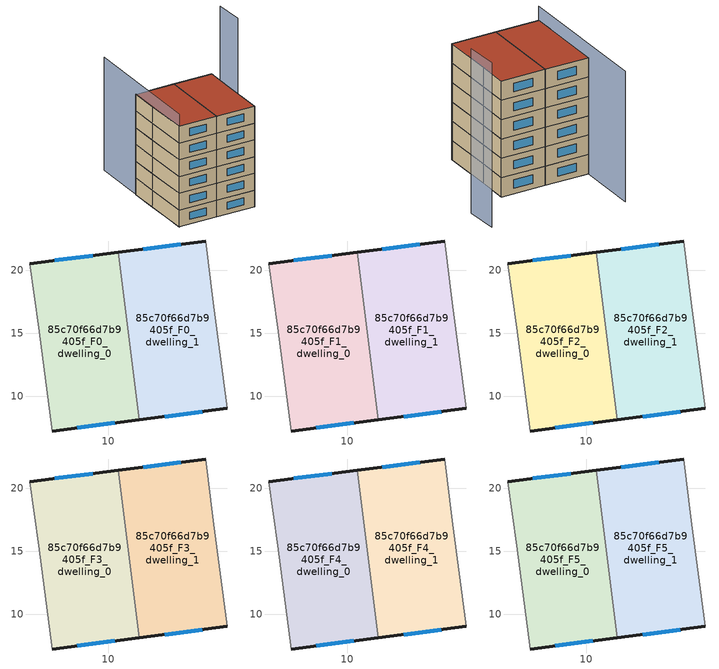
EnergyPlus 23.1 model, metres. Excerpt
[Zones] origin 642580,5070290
85c70f66d7b9405f_F0_dwelling_0
 floor ground (EU_floor_Construction): 12.48,8.12 10.77,21.44 3.75,20.54 4.45,15.44 5.55,7.23 z0
 wall outside (EU_wall_Construction): 3.75,20.54 10.77,21.44 / 12.48,8.12 5.55,7.23 z0:3
 wall adiabatic (EU_wall_Construction): 5.55,7.23 4.45,15.44 3.75,20.54 z0:3
 wall to 85c70f66d7b9405f_F0_dwelling_1 (EU_wall_Construction): 10.77,21.44 12.48,8.12 z0:3
 window (EU_Window_Construction): 5.75,20.8 8.77,21.18 / 10.5,7.87 7.53,7.48 z0.86:2.14
85c70f66d7b9405f_F0_dwelling_1
 floor ground (EU_floor_Construction): 19.46,9.03 18.36,17.43 17.76,22.34 10.77,21.44 12.48,8.12 z0
 wall outside (EU_wall_Construction): 19.46,9.03 12.48,8.12 / 10.77,21.44 17.76,22.34 z0:3
 wall adiabatic (EU_wall_Construction): 17.76,22.34 18.36,17.43 19.46,9.03 z0:3
 window (EU_Window_Construction): 17.47,8.77 14.47,8.38 / 12.77,21.69 15.77,22.08 z0.86:2.14
85c70f66d7b9405f_F1_dwelling_0
 floor to 85c70f66d7b9405f_F0_dwelling_0 (EU_floor_Construction): 12.48,8.12 10.77,21.44 3.75,20.54 4.45,15.44 5.55,7.23 z3
 wall outside (EU_wall_Construction): 3.75,20.54 10.77,21.44 / 12.48,8.12 5.55,7.23 z3:6
 wall adiabatic (EU_wall_Construction): 5.55,7.23 4.45,15.44 3.75,20.54 z3:6
 wall to 85c70f66d7b9405f_F1_dwelling_1 (EU_wall_Construction): 10.77,21.44 12.48,8.12 z3:6
 window (EU_Window_Construction): 5.75,20.8 8.77,21.18 / 10.5,7.87 7.53,7.48 z3.86:5.14
85c70f66d7b9405f_F1_dwelling_1
 floor to 85c70f66d7b9405f_F0_dwelling_1 (EU_floor_Construction): 19.46,9.03 18.36,17.43 17.76,22.34 10.77,21.44 12.48,8.12 z3
 wall outside (EU_wall_Construction): 19.46,9.03 12.48,8.12 / 10.77,21.44 17.76,22.34 z3:6
 wall adiabatic (EU_wall_Construction): 17.76,22.34 18.36,17.43 19.46,9.03 z3:6
 window (EU_Window_Construction): 17.47,8.77 14.47,8.38 / 12.77,21.69 15.77,22.08 z3.86:5.14
85c70f66d7b9405f_F2_dwelling_0
 floor to 85c70f66d7b9405f_F1_dwelling_0 (EU_floor_Construction): 12.48,8.12 10.77,21.44 3.75,20.54 4.45,15.44 5.55,7.23 z6
 wall outside (EU_wall_Construction): 3.75,20.54 10.77,21.44 / 12.48,8.12 5.55,7.23 z6:9
 wall adiabatic (EU_wall_Construction): 5.55,7.23 4.45,15.44 3.75,20.54 z6:9
 wall to 85c70f66d7b9405f_F2_dwelling_1 (EU_wall_Construction): 10.77,21.44 12.48,8.12 z6:9
 window (EU_Window_Construction): 5.75,20.8 8.77,21.18 / 10.5,7.87 7.53,7.48 z6.86:8.14
85c70f66d7b9405f_F2_dwelling_1
 floor to 85c70f66d7b9405f_F1_dwelling_1 (EU_floor_Construction): 19.46,9.03 18.36,17.43 17.76,22.34 10.77,21.44 12.48,8.12 z6
 wall outside (EU_wall_Construction): 19.46,9.03 12.48,8.12 / 10.77,21.44 17.76,22.34 z6:9
 wall adiabatic (EU_wall_Construction): 17.76,22.34 18.36,17.43 19.46,9.03 z6:9
 window (EU_Window_Construction): 17.47,8.77 14.47,8.38 / 12.77,21.69 15.77,22.08 z6.86:8.14
85c70f66d7b9405f_F3_dwelling_0
 floor to 85c70f66d7b9405f_F2_dwelling_0 (EU_floor_Construction): 12.48,8.12 10.77,21.44 3.75,20.54 4.45,15.44 5.55,7.23 z9
 wall outside (EU_wall_Construction): 3.75,20.54 10.77,21.44 / 12.48,8.12 5.55,7.23 z9:12
 wall adiabatic (EU_wall_Construction): 5.55,7.23 4.45,15.44 3.75,20.54 z9:12
 wall to 85c70f66d7b9405f_F3_dwelling_1 (EU_wall_Construction): 10.77,21.44 12.48,8.12 z9:12
 window (EU_Window_Construction): 5.75,20.8 8.77,21.18 / 10.5,7.87 7.53,7.48 z9.86:11.14
85c70f66d7b9405f_F3_dwelling_1
 floor to 85c70f66d7b9405f_F2_dwelling_1 (EU_floor_Construction): 19.46,9.03 18.36,17.43 17.76,22.34 10.77,21.44 12.48,8.12 z9
 wall outside (EU_wall_Construction): 19.46,9.03 12.48,8.12 / 10.77,21.44 17.76,22.34 z9:12
 wall adiabatic (EU_wall_Construction): 17.76,22.34 18.36,17.43 19.46,9.03 z9:12
 window (EU_Window_Construction): 17.47,8.77 14.47,8.38 / 12.77,21.69 15.77,22.08 z9.86:11.14
85c70f66d7b9405f_F4_dwelling_0
 floor to 85c70f66d7b9405f_F3_dwelling_0 (EU_floor_Construction): 12.48,8.12 10.77,21.44 3.75,20.54 4.45,15.44 5.55,7.23 z12
 wall outside (EU_wall_Construction): 3.75,20.54 10.77,21.44 / 12.48,8.12 5.55,7.23 z12:15
 wall adiabatic (EU_wall_Construction): 5.55,7.23 4.45,15.44 3.75,20.54 z12:15
 wall to 85c70f66d7b9405f_F4_dwelling_1 (EU_wall_Construction): 10.77,21.44 12.48,8.12 z12:15
 window (EU_Window_Construction): 5.75,20.8 8.77,21.18 / 10.5,7.87 7.53,7.48 z12.86:14.14
85c70f66d7b9405f_F4_dwelling_1
 floor to 85c70f66d7b9405f_F3_dwelling_1 (EU_floor_Construction): 19.46,9.03 18.36,17.43 17.76,22.34 10.77,21.44 12.48,8.12 z12
 wall outside (EU_wall_Construction): 19.46,9.03 12.48,8.12 / 10.77,21.44 17.76,22.34 z12:15
 wall adiabatic (EU_wall_Construction): 17.76,22.34 18.36,17.43 19.46,9.03 z12:15
 window (EU_Window_Construction): 17.47,8.77 14.47,8.38 / 12.77,21.69 15.77,22.08 z12.86:14.14
85c70f66d7b9405f_F5_dwelling_0
 floor to 85c70f66d7b9405f_F4_dwelling_0 (EU_floor_Construction): 12.48,8.12 10.77,21.44 3.75,20.54 4.45,15.44 5.55,7.23 z15
 wall outside (EU_wall_Construction): 3.75,20.54 10.77,21.44 / 12.48,8.12 5.55,7.23 z15:18
 wall adiabatic (EU_wall_Construction): 5.55,7.23 4.45,15.44 3.75,20.54 z15:18
 wall to 85c70f66d7b9405f_F5_dwelling_1 (EU_wall_Construction): 10.77,21.44 12.48,8.12 z15:18
 window (EU_Window_Construction): 5.75,20.8 8.77,21.18 / 10.5,7.87 7.53,7.48 z15.86:17.14
 roof outside (EU_roof_Construction): 10.77,21.44 12.48,8.12 5.55,7.23 4.45,15.44 3.75,20.54 z18
85c70f66d7b9405f_F5_dwelling_1
 floor to 85c70f66d7b9405f_F4_dwelling_1 (EU_floor_Construction): 19.46,9.03 18.36,17.43 17.76,22.34 10.77,21.44 12.48,8.12 z15
 wall outside (EU_wall_Construction): 19.46,9.03 12.48,8.12 / 10.77,21.44 17.76,22.34 z15:18
 wall adiabatic (EU_wall_Construction): 17.76,22.34 18.36,17.43 19.46,9.03 z15:18
 window (EU_Window_Construction): 17.47,8.77 14.47,8.38 / 12.77,21.69 15.77,22.08 z15.86:17.14
 roof outside (EU_roof_Construction): 17.76,22.34 18.36,17.43 19.46,9.03 12.48,8.12 10.77,21.44 z18
shading: 2.61,30.47 5.55,7.23 z0:20.2; 23.55,25.21 22.67,30.24 z0:25.5
[Building]
EU S2 Campaign: North Axis=0; Terrain=City; Solar Distribution=FullExterior
[Site:Location]
Lyon-Bron: Latitude=45.75; Longitude=5; Time Zone=1; Elevation=198
[SizingPeriod:WeatherFileDays]
AnnualSizingPeriod: Begin Month=1; Begin Day of Month=1; End Month=12; End Day of Month=31; Day of Week for Start Day=Monday; Use Weather File Daylight Saving Period=No; Use Weather File Rain and Snow Indicators=No
[MATERIAL]
EU_InternalMass_Material: Roughness=MediumRough; Thickness=0.1; Conductivity=1; Density=1800; Specific Heat=900; Thermal Absorptance=0.9; Solar Absorptance=0.7; Visible Absorptance=0.7
[MATERIAL:NOMASS] Roughness=MediumRough; Thermal Absorptance=0.9; Solar Absorptance=0.7; Visible Absorptance=0.7
Name | Thermal Resistance
EU_wall_NoMass | 2.09208
EU_roof_NoMass | 1.38566
EU_floor_NoMass | 1.54632
[WINDOWMATERIAL:SIMPLEGLAZINGSYSTEM]
EU_Window_SimpleGlazing: UFactor=2.76486; Solar Heat Gain Coefficient=0.75; Visible Transmittance=0.75
[CONSTRUCTION]
EU_wall_Construction: EU_wall_NoMass
EU_roof_Construction: EU_roof_NoMass
EU_floor_Construction: EU_floor_NoMass
EU_InternalMass_Construction: EU_InternalMass_Material
EU_Window_Construction: EU_Window_SimpleGlazing
[ZONE] Type=1; Multiplier=1; Ceiling Height=autocalculate; Floor Area=autocalculate; Part of Total Floor Area=Yes
Name | Volume
85c70f66d7b9405f_F0_dwelling_0; 85c70f66d7b9405f_F1_dwelling_0; 85c70f66d7b9405f_F2_dwelling_0; 85c70f66d7b9405f_F3_dwelling_0; 85c70f66d7b9405f_F4_dwelling_0; 85c70f66d7b9405f_F5_dwelling_0 | 283.071
85c70f66d7b9405f_F0_dwelling_1; 85c70f66d7b9405f_F1_dwelling_1; 85c70f66d7b9405f_F2_dwelling_1; 85c70f66d7b9405f_F3_dwelling_1; 85c70f66d7b9405f_F4_dwelling_1; 85c70f66d7b9405f_F5_dwelling_1 | 283.074
[INTERNALMASS] Construction=EU_InternalMass_Construction
Name | Zone or ZoneList | Surface Area
85c70f66d7b9405f_F0_dwelling_0_EU_InternalMass | 85c70f66d7b9405f_F0_dwelling_0 | 94.3567
85c70f66d7b9405f_F0_dwelling_1_EU_InternalMass | 85c70f66d7b9405f_F0_dwelling_1 | 94.3582
85c70f66d7b9405f_F1_dwelling_0_EU_InternalMass | 85c70f66d7b9405f_F1_dwelling_0 | 94.3567
85c70f66d7b9405f_F1_dwelling_1_EU_InternalMass | 85c70f66d7b9405f_F1_dwelling_1 | 94.3582
85c70f66d7b9405f_F2_dwelling_0_EU_InternalMass | 85c70f66d7b9405f_F2_dwelling_0 | 94.3567
85c70f66d7b9405f_F2_dwelling_1_EU_InternalMass | 85c70f66d7b9405f_F2_dwelling_1 | 94.3582
85c70f66d7b9405f_F3_dwelling_0_EU_InternalMass | 85c70f66d7b9405f_F3_dwelling_0 | 94.3567
85c70f66d7b9405f_F3_dwelling_1_EU_InternalMass | 85c70f66d7b9405f_F3_dwelling_1 | 94.3582
85c70f66d7b9405f_F4_dwelling_0_EU_InternalMass | 85c70f66d7b9405f_F4_dwelling_0 | 94.3567
85c70f66d7b9405f_F4_dwelling_1_EU_InternalMass | 85c70f66d7b9405f_F4_dwelling_1 | 94.3582
85c70f66d7b9405f_F5_dwelling_0_EU_InternalMass | 85c70f66d7b9405f_F5_dwelling_0 | 94.3567
85c70f66d7b9405f_F5_dwelling_1_EU_InternalMass | 85c70f66d7b9405f_F5_dwelling_1 | 94.3582
[OTHEREQUIPMENT] Fuel Type=Electricity; Design Level Calculation Method=Watts/Area; Power per Zone Floor Area=1; Fraction Latent=0; Fraction Radiant=0; Fraction Lost=0; Carbon Dioxide Generation Rate=0; EndUse Subcategory=EU_Step8_InternalGains
Name | Zone or ZoneList or Space or SpaceList | Schedule
EU_Step8_InternalGain_85c70f66d7b9405f_F0_dwelling_0_f000 | 85c70f66d7b9405f_F0_dwelling_0 | EU_Step8_GainSchedule_85c70f66d7b9405f_F0_dwelling_0_f000
EU_Step8_InternalGain_85c70f66d7b9405f_F0_dwelling_1_f000 | 85c70f66d7b9405f_F0_dwelling_1 | EU_Step8_GainSchedule_85c70f66d7b9405f_F0_dwelling_1_f000
EU_Step8_InternalGain_85c70f66d7b9405f_F1_dwelling_0_f000 | 85c70f66d7b9405f_F1_dwelling_0 | EU_Step8_GainSchedule_85c70f66d7b9405f_F1_dwelling_0_f000
EU_Step8_InternalGain_85c70f66d7b9405f_F1_dwelling_1_f000 | 85c70f66d7b9405f_F1_dwelling_1 | EU_Step8_GainSchedule_85c70f66d7b9405f_F1_dwelling_1_f000
EU_Step8_InternalGain_85c70f66d7b9405f_F2_dwelling_0_f000 | 85c70f66d7b9405f_F2_dwelling_0 | EU_Step8_GainSchedule_85c70f66d7b9405f_F2_dwelling_0_f000
EU_Step8_InternalGain_85c70f66d7b9405f_F2_dwelling_1_f000 | 85c70f66d7b9405f_F2_dwelling_1 | EU_Step8_GainSchedule_85c70f66d7b9405f_F2_dwelling_1_f000
EU_Step8_InternalGain_85c70f66d7b9405f_F3_dwelling_0_f000 | 85c70f66d7b9405f_F3_dwelling_0 | EU_Step8_GainSchedule_85c70f66d7b9405f_F3_dwelling_0_f000
EU_Step8_InternalGain_85c70f66d7b9405f_F3_dwelling_1_f000 | 85c70f66d7b9405f_F3_dwelling_1 | EU_Step8_GainSchedule_85c70f66d7b9405f_F3_dwelling_1_f000
EU_Step8_InternalGain_85c70f66d7b9405f_F4_dwelling_0_f000 | 85c70f66d7b9405f_F4_dwelling_0 | EU_Step8_GainSchedule_85c70f66d7b9405f_F4_dwelling_0_f000
EU_Step8_InternalGain_85c70f66d7b9405f_F4_dwelling_1_f000 | 85c70f66d7b9405f_F4_dwelling_1 | EU_Step8_GainSchedule_85c70f66d7b9405f_F4_dwelling_1_f000
EU_Step8_InternalGain_85c70f66d7b9405f_F5_dwelling_0_f000 | 85c70f66d7b9405f_F5_dwelling_0 | EU_Step8_GainSchedule_85c70f66d7b9405f_F5_dwelling_0_f000
EU_Step8_InternalGain_85c70f66d7b9405f_F5_dwelling_1_f000 | 85c70f66d7b9405f_F5_dwelling_1 | EU_Step8_GainSchedule_85c70f66d7b9405f_F5_dwelling_1_f000
[ZONEVENTILATION:DESIGNFLOWRATE] Schedule=EU_AlwaysOn; Design Flow Rate Calculation Method=AirChanges/Hour; Air Changes per Hour=0.562345; Ventilation Type=Natural; Fan Pressure Rise=0; Fan Total Efficiency=1; Constant Term Coefficient=1; Temperature Term Coefficient=0; Velocity Term Coefficient=0; Velocity Squared Term Coefficient=0; Minimum Indoor Temperature=-100; Maximum Indoor Temperature=100; Delta Temperature=-100; Minimum Outdoor Temperature=-100; Maximum Outdoor Temperature=100; Maximum Wind Speed=40
Name | Zone or ZoneList or Space or SpaceList
EU_ConstantAir_85c70f66d7b9405f_F0_dwelling_0 | 85c70f66d7b9405f_F0_dwelling_0
EU_ConstantAir_85c70f66d7b9405f_F0_dwelling_1 | 85c70f66d7b9405f_F0_dwelling_1
EU_ConstantAir_85c70f66d7b9405f_F1_dwelling_0 | 85c70f66d7b9405f_F1_dwelling_0
EU_ConstantAir_85c70f66d7b9405f_F1_dwelling_1 | 85c70f66d7b9405f_F1_dwelling_1
EU_ConstantAir_85c70f66d7b9405f_F2_dwelling_0 | 85c70f66d7b9405f_F2_dwelling_0
EU_ConstantAir_85c70f66d7b9405f_F2_dwelling_1 | 85c70f66d7b9405f_F2_dwelling_1
EU_ConstantAir_85c70f66d7b9405f_F3_dwelling_0 | 85c70f66d7b9405f_F3_dwelling_0
EU_ConstantAir_85c70f66d7b9405f_F3_dwelling_1 | 85c70f66d7b9405f_F3_dwelling_1
EU_ConstantAir_85c70f66d7b9405f_F4_dwelling_0 | 85c70f66d7b9405f_F4_dwelling_0
EU_ConstantAir_85c70f66d7b9405f_F4_dwelling_1 | 85c70f66d7b9405f_F4_dwelling_1
EU_ConstantAir_85c70f66d7b9405f_F5_dwelling_0 | 85c70f66d7b9405f_F5_dwelling_0
EU_ConstantAir_85c70f66d7b9405f_F5_dwelling_1 | 85c70f66d7b9405f_F5_dwelling_1
[HVACTEMPLATE:THERMOSTAT] Constant Heating Setpoint=20; Constant Cooling Setpoint=50
EU_HeatOnly_85c70f66d7b9405f_F0_dwelling_0; EU_HeatOnly_85c70f66d7b9405f_F0_dwelling_1; EU_HeatOnly_85c70f66d7b9405f_F1_dwelling_0; EU_HeatOnly_85c70f66d7b9405f_F1_dwelling_1; EU_HeatOnly_85c70f66d7b9405f_F2_dwelling_0; EU_HeatOnly_85c70f66d7b9405f_F2_dwelling_1; EU_HeatOnly_85c70f66d7b9405f_F3_dwelling_0; EU_HeatOnly_85c70f66d7b9405f_F3_dwelling_1; EU_HeatOnly_85c70f66d7b9405f_F4_dwelling_0; EU_HeatOnly_85c70f66d7b9405f_F4_dwelling_1; EU_HeatOnly_85c70f66d7b9405f_F5_dwelling_0; EU_HeatOnly_85c70f66d7b9405f_F5_dwelling_1
[HVACTEMPLATE:ZONE:IDEALLOADSAIRSYSTEM] System Availability Schedule=EU_AlwaysOn; Maximum Heating Supply Air Temperature=50; Minimum Cooling Supply Air Temperature=13; Maximum Heating Supply Air Humidity Ratio=0.0156; Minimum Cooling Supply Air Humidity Ratio=0.0077; Heating Limit=NoLimit; Cooling Limit=NoLimit; Heating Availability Schedule=EU_AlwaysOn; Cooling Availability Schedule=EU_CoolingOff; Dehumidification Control Type=ConstantSensibleHeatRatio; Cooling Sensible Heat Ratio=0.7; Dehumidification Setpoint=60; Humidification Control Type=None; Humidification Setpoint=30; Outdoor Air Method=None; Outdoor Air Flow Rate per Person=0.00944; Outdoor Air Flow Rate per Zone Floor Area=0; Outdoor Air Flow Rate per Zone=0; Demand Controlled Ventilation Type=None; Outdoor Air Economizer Type=NoEconomizer; Heat Recovery Type=None; Sensible Heat Recovery Effectiveness=0.7; Latent Heat Recovery Effectiveness=0.65
Name | Template Thermostat
85c70f66d7b9405f_F0_dwelling_0 | EU_HeatOnly_85c70f66d7b9405f_F0_dwelling_0
85c70f66d7b9405f_F0_dwelling_1 | EU_HeatOnly_85c70f66d7b9405f_F0_dwelling_1
85c70f66d7b9405f_F1_dwelling_0 | EU_HeatOnly_85c70f66d7b9405f_F1_dwelling_0
85c70f66d7b9405f_F1_dwelling_1 | EU_HeatOnly_85c70f66d7b9405f_F1_dwelling_1
85c70f66d7b9405f_F2_dwelling_0 | EU_HeatOnly_85c70f66d7b9405f_F2_dwelling_0
85c70f66d7b9405f_F2_dwelling_1 | EU_HeatOnly_85c70f66d7b9405f_F2_dwelling_1
85c70f66d7b9405f_F3_dwelling_0 | EU_HeatOnly_85c70f66d7b9405f_F3_dwelling_0
85c70f66d7b9405f_F3_dwelling_1 | EU_HeatOnly_85c70f66d7b9405f_F3_dwelling_1
85c70f66d7b9405f_F4_dwelling_0 | EU_HeatOnly_85c70f66d7b9405f_F4_dwelling_0
85c70f66d7b9405f_F4_dwelling_1 | EU_HeatOnly_85c70f66d7b9405f_F4_dwelling_1
85c70f66d7b9405f_F5_dwelling_0 | EU_HeatOnly_85c70f66d7b9405f_F5_dwelling_0
85c70f66d7b9405f_F5_dwelling_1 | EU_HeatOnly_85c70f66d7b9405f_F5_dwelling_1
[SIZING:ZONE] Zone Cooling Design Supply Air Temperature Input Method=SupplyAirTemperature; Zone Cooling Design Supply Air Temperature=13; Zone Heating Design Supply Air Temperature Input Method=SupplyAirTemperature; Zone Heating Design Supply Air Temperature=50; Zone Cooling Design Supply Air Humidity Ratio=0.008; Zone Heating Design Supply Air Humidity Ratio=0.008; Cooling Design Air Flow Method=DesignDay; Cooling Design Air Flow Rate=0; Cooling Minimum Air Flow per Zone Floor Area=0.000762; Cooling Minimum Air Flow=0; Cooling Minimum Air Flow Fraction=0.2; Heating Design Air Flow Method=DesignDay; Heating Design Air Flow Rate=0; Heating Maximum Air Flow per Zone Floor Area=0.002032; Heating Maximum Air Flow=0.141576; Heating Maximum Air Flow Fraction=0.3; Account for Dedicated Outdoor Air System=No; Dedicated Outdoor Air System Control Strategy=NeutralSupplyAir; Dedicated Outdoor Air Low Setpoint Temperature for Design=autosize; Dedicated Outdoor Air High Setpoint Temperature for Design=autosize; Zone Load Sizing Method=Sensible Load Only No Latent Load; Zone Latent Cooling Design Supply Air Humidity Ratio Input Method=HumidityRatioDifference; Zone Cooling Design Supply Air Humidity Ratio Difference=0.005; Zone Latent Heating Design Supply Air Humidity Ratio Input Method=HumidityRatioDifference; Zone Humidification Design Supply Air Humidity Ratio Difference=0.005
85c70f66d7b9405f_F0_dwelling_0; 85c70f66d7b9405f_F0_dwelling_1; 85c70f66d7b9405f_F1_dwelling_0; 85c70f66d7b9405f_F1_dwelling_1; 85c70f66d7b9405f_F2_dwelling_0; 85c70f66d7b9405f_F2_dwelling_1; 85c70f66d7b9405f_F3_dwelling_0; 85c70f66d7b9405f_F3_dwelling_1; 85c70f66d7b9405f_F4_dwelling_0; 85c70f66d7b9405f_F4_dwelling_1; 85c70f66d7b9405f_F5_dwelling_0; 85c70f66d7b9405f_F5_dwelling_1
[SCHEDULE:CONSTANT]
Name | Hourly Value
EU_AlwaysOn | 1
EU_CoolingOff | 0
[SCHEDULE:FILE] Column Number=1; Rows to Skip at Top=0; Number of Hours of Data=8760; Column Separator=Comma; Interpolate to Timestep=No; Minutes per Item=60; Adjust Schedule for Daylight Savings=Yes
Name | File
EU_Step8_GainSchedule_85c70f66d7b9405f_F0_dwelling_0_f000 | ../../schedules/85c70f66d7b9405f/85c70f66d7b9405f_F0_dwelling_0_f000_gain.csv
EU_Step8_GainSchedule_85c70f66d7b9405f_F0_dwelling_1_f000 | ../../schedules/85c70f66d7b9405f/85c70f66d7b9405f_F0_dwelling_1_f000_gain.csv
EU_Step8_GainSchedule_85c70f66d7b9405f_F1_dwelling_0_f000 | ../../schedules/85c70f66d7b9405f/85c70f66d7b9405f_F1_dwelling_0_f000_gain.csv
EU_Step8_GainSchedule_85c70f66d7b9405f_F1_dwelling_1_f000 | ../../schedules/85c70f66d7b9405f/85c70f66d7b9405f_F1_dwelling_1_f000_gain.csv
EU_Step8_GainSchedule_85c70f66d7b9405f_F2_dwelling_0_f000 | ../../schedules/85c70f66d7b9405f/85c70f66d7b9405f_F2_dwelling_0_f000_gain.csv
EU_Step8_GainSchedule_85c70f66d7b9405f_F2_dwelling_1_f000 | ../../schedules/85c70f66d7b9405f/85c70f66d7b9405f_F2_dwelling_1_f000_gain.csv
EU_Step8_GainSchedule_85c70f66d7b9405f_F3_dwelling_0_f000 | ../../schedules/85c70f66d7b9405f/85c70f66d7b9405f_F3_dwelling_0_f000_gain.csv
EU_Step8_GainSchedule_85c70f66d7b9405f_F3_dwelling_1_f000 | ../../schedules/85c70f66d7b9405f/85c70f66d7b9405f_F3_dwelling_1_f000_gain.csv
EU_Step8_GainSchedule_85c70f66d7b9405f_F4_dwelling_0_f000 | ../../schedules/85c70f66d7b9405f/85c70f66d7b9405f_F4_dwelling_0_f000_gain.csv
EU_Step8_GainSchedule_85c70f66d7b9405f_F4_dwelling_1_f000 | ../../schedules/85c70f66d7b9405f/85c70f66d7b9405f_F4_dwelling_1_f000_gain.csv
EU_Step8_GainSchedule_85c70f66d7b9405f_F5_dwelling_0_f000 | ../../schedules/85c70f66d7b9405f/85c70f66d7b9405f_F5_dwelling_0_f000_gain.csv
EU_Step8_GainSchedule_85c70f66d7b9405f_F5_dwelling_1_f000 | ../../schedules/85c70f66d7b9405f/85c70f66d7b9405f_F5_dwelling_1_f000_gain.csv
